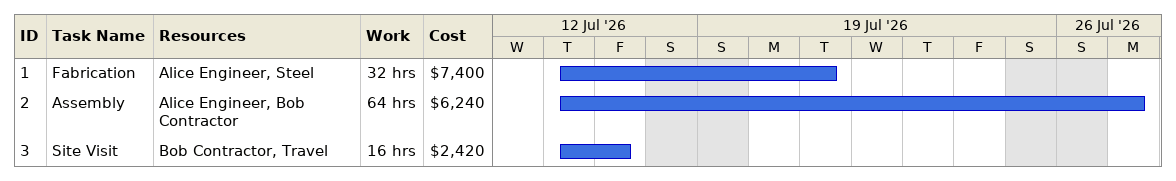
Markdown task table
| ID | Task | Start | Finish | Resources | Work (h) | Cost ($) |
|---|---|---|---|---|---|---|
| 1 | Fabrication | 2026-07-16 | 2026-07-21 | Alice Engineer, Steel | 32 | 7400 |
| 2 | Assembly | 2026-07-16 | 2026-07-27 | Alice Engineer, Bob Contractor | 64 | 6240 |
| 3 | Site Visit | 2026-07-16 | 2026-07-17 | Bob Contractor, Travel | 16 | 2420 |
